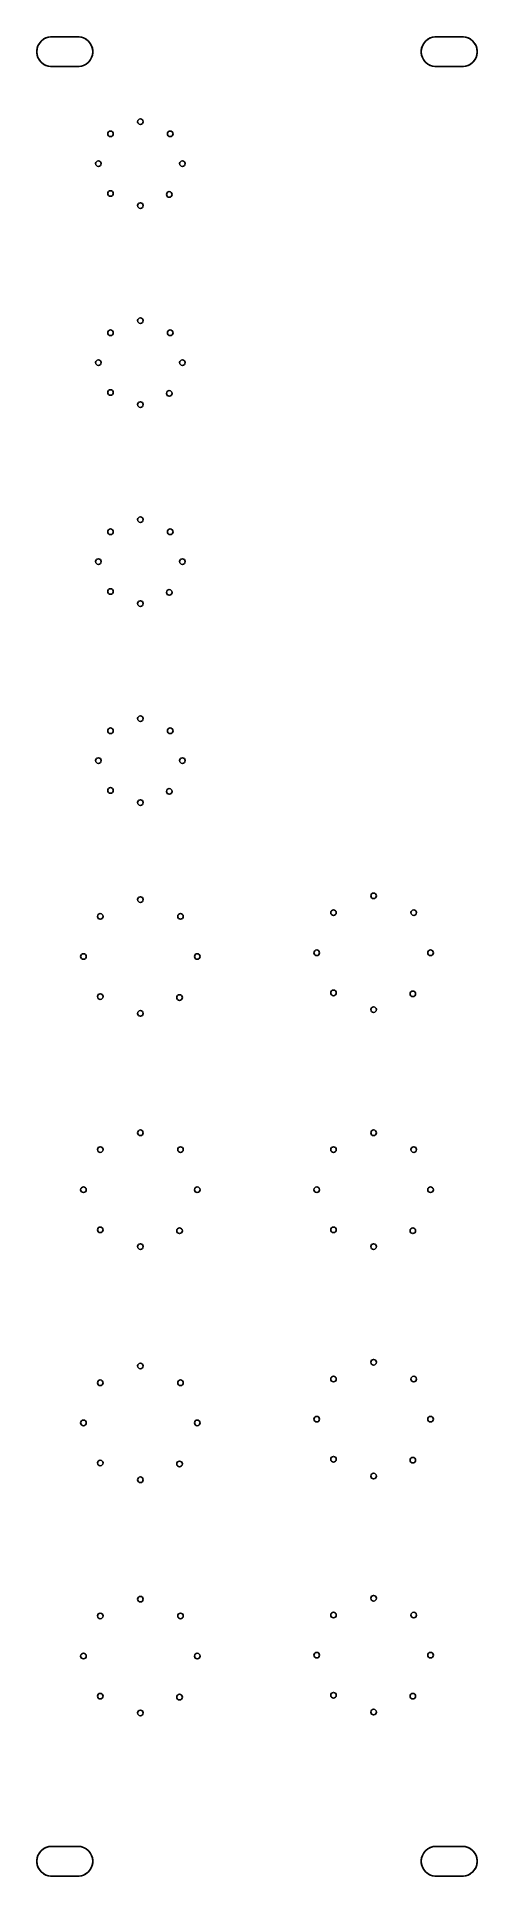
# Model space of a CAD drawing. Extents: x 2.66 to 4.52, y -10.09 to -2.32.
import ezdxf

# ---------------------------------------------------------------- set-up
doc = ezdxf.new("R2010")
doc.units = 0
doc.header["$MEASUREMENT"] = 0
doc.layers.add('BLACK', color=7, linetype='CONTINUOUS')

msp = doc.modelspace()

# ---------------------------------------------------------------- linework, layer by layer
at = {"layer": 'BLACK', "linetype": 'CONTINUOUS'}
for p, q in [((2.6876, -2.3321), (2.6964, -2.3276)), ((2.6964, -2.3276), (2.7058, -2.3246)), ((2.7058, -2.3246), (2.7155, -2.323)), ((2.7155, -2.323), (2.7205, -2.3228)), ((2.7205, -2.3228), (2.8307, -2.3228)), ((2.8307, -2.3228), (2.7205, -2.3228)), ((2.8307, -2.3228), (2.8357, -2.323)), ((2.8357, -2.323), (2.8454, -2.3246)), ((2.8454, -2.3246), (2.8548, -2.3276)), ((2.8548, -2.3276), (2.8636, -2.3321)), ((4.3096, -2.3321), (4.3184, -2.3276)), ((4.3184, -2.3276), (4.3278, -2.3246)), ((4.3278, -2.3246), (4.3376, -2.323)), ((4.3376, -2.323), (4.3425, -2.3228)), ((4.3425, -2.3228), (4.4528, -2.3228)), ((4.4528, -2.3228), (4.3425, -2.3228)), ((4.4528, -2.3228), (4.4577, -2.323)), ((4.4577, -2.323), (4.4675, -2.3246)), ((4.4675, -2.3246), (4.4769, -2.3276)), ((4.4769, -2.3276), (4.4857, -2.3321)), ((2.6577, -2.3809), (2.6592, -2.3711)), ((2.6577, -2.3908), (2.6577, -2.3809)), ((2.6592, -2.4005), (2.6577, -2.3908)), ((2.6592, -2.3711), (2.6623, -2.3617)), ((2.6623, -2.4099), (2.6592, -2.4005)), ((2.6623, -2.3617), (2.6668, -2.3529)), ((2.6668, -2.3529), (2.6726, -2.3449)), ((2.6726, -2.3449), (2.6796, -2.3379)), ((2.6796, -2.3379), (2.6876, -2.3321)), ((2.8636, -2.3321), (2.8716, -2.3379)), ((2.8716, -2.3379), (2.8786, -2.3449)), ((2.8786, -2.3449), (2.8844, -2.3529)), ((2.8844, -2.3529), (2.8889, -2.3617)), ((2.8889, -2.3617), (2.892, -2.3711)), ((2.892, -2.4005), (2.8889, -2.4099)), ((2.892, -2.3711), (2.8935, -2.3809)), ((2.8935, -2.3908), (2.892, -2.4005)), ((2.8935, -2.3809), (2.8935, -2.3908)), ((4.2797, -2.3809), (4.2813, -2.3711)), ((4.2797, -2.3908), (4.2797, -2.3809)), ((4.2813, -2.4005), (4.2797, -2.3908)), ((4.2813, -2.3711), (4.2843, -2.3617)), ((4.2843, -2.4099), (4.2813, -2.4005)), ((4.2843, -2.3617), (4.2888, -2.3529)), ((4.2888, -2.3529), (4.2946, -2.3449)), ((4.2946, -2.3449), (4.3016, -2.3379)), ((4.3016, -2.3379), (4.3096, -2.3321)), ((4.4857, -2.3321), (4.4937, -2.3379)), ((4.4937, -2.3379), (4.5007, -2.3449)), ((4.5007, -2.3449), (4.5065, -2.3529)), ((4.5065, -2.3529), (4.511, -2.3617)), ((4.511, -2.3617), (4.514, -2.3711)), ((4.514, -2.4005), (4.511, -2.4099)), ((4.514, -2.3711), (4.5156, -2.3809)), ((4.5156, -2.3908), (4.514, -2.4005)), ((4.5156, -2.3809), (4.5156, -2.3908)), ((2.6668, -2.4187), (2.6623, -2.4099)), ((2.6726, -2.4267), (2.6668, -2.4187)), ((2.6796, -2.4337), (2.6726, -2.4267)), ((2.6876, -2.4395), (2.6796, -2.4337)), ((2.6964, -2.444), (2.6876, -2.4395)), ((2.7058, -2.4471), (2.6964, -2.444)), ((2.7155, -2.4486), (2.7058, -2.4471)), ((2.7205, -2.4488), (2.7155, -2.4486)), ((2.8307, -2.4488), (2.7205, -2.4488)), ((2.7205, -2.4488), (2.8307, -2.4488)), ((2.8357, -2.4486), (2.8307, -2.4488)), ((2.8454, -2.4471), (2.8357, -2.4486)), ((2.8548, -2.444), (2.8454, -2.4471)), ((2.8636, -2.4395), (2.8548, -2.444)), ((2.8716, -2.4337), (2.8636, -2.4395)), ((2.8786, -2.4267), (2.8716, -2.4337)), ((2.8844, -2.4187), (2.8786, -2.4267)), ((2.8889, -2.4099), (2.8844, -2.4187)), ((4.2888, -2.4187), (4.2843, -2.4099)), ((4.2946, -2.4267), (4.2888, -2.4187)), ((4.3016, -2.4337), (4.2946, -2.4267)), ((4.3096, -2.4395), (4.3016, -2.4337)), ((4.3184, -2.444), (4.3096, -2.4395)), ((4.3278, -2.4471), (4.3184, -2.444)), ((4.3376, -2.4486), (4.3278, -2.4471)), ((4.3425, -2.4488), (4.3376, -2.4486)), ((4.4528, -2.4488), (4.3425, -2.4488)), ((4.3425, -2.4488), (4.4528, -2.4488)), ((4.4577, -2.4486), (4.4528, -2.4488)), ((4.4675, -2.4471), (4.4577, -2.4486)), ((4.4769, -2.444), (4.4675, -2.4471)), ((4.4857, -2.4395), (4.4769, -2.444)), ((4.4937, -2.4337), (4.4857, -2.4395)), ((4.5007, -2.4267), (4.4937, -2.4337)), ((4.5065, -2.4187), (4.5007, -2.4267)), ((4.511, -2.4099), (4.5065, -2.4187)), ((2.6577, -10.0187), (2.6592, -10.0089)), ((2.6592, -10.0089), (2.6623, -9.9995)), ((2.6623, -9.9995), (2.6668, -9.9907)), ((2.6668, -9.9907), (2.6726, -9.9827)), ((2.6726, -9.9827), (2.6796, -9.9757)), ((2.6796, -9.9757), (2.6876, -9.9699)), ((2.6876, -9.9699), (2.6964, -9.9654)), ((2.6964, -9.9654), (2.7058, -9.9624)), ((2.7058, -9.9624), (2.7155, -9.9608)), ((2.7155, -9.9608), (2.7205, -9.9606)), ((2.7205, -9.9606), (2.8307, -9.9606)), ((2.8307, -9.9606), (2.7205, -9.9606)), ((2.8307, -9.9606), (2.8357, -9.9608)), ((2.8357, -9.9608), (2.8454, -9.9624)), ((2.8454, -9.9624), (2.8548, -9.9654)), ((2.8548, -9.9654), (2.8636, -9.9699)), ((2.8636, -9.9699), (2.8716, -9.9757)), ((2.8716, -9.9757), (2.8786, -9.9827)), ((2.8786, -9.9827), (2.8844, -9.9907)), ((2.8844, -9.9907), (2.8889, -9.9995)), ((2.8889, -9.9995), (2.892, -10.0089)), ((2.892, -10.0089), (2.8935, -10.0187)), ((4.2797, -10.0187), (4.2813, -10.0089)), ((4.2813, -10.0089), (4.2843, -9.9995)), ((4.2843, -9.9995), (4.2888, -9.9907)), ((4.2888, -9.9907), (4.2946, -9.9827)), ((4.2946, -9.9827), (4.3016, -9.9757)), ((4.3016, -9.9757), (4.3096, -9.9699)), ((4.3096, -9.9699), (4.3184, -9.9654)), ((4.3184, -9.9654), (4.3278, -9.9624)), ((4.3278, -9.9624), (4.3376, -9.9608)), ((4.3376, -9.9608), (4.3425, -9.9606)), ((4.3425, -9.9606), (4.4528, -9.9606)), ((4.4528, -9.9606), (4.3425, -9.9606)), ((4.4528, -9.9606), (4.4577, -9.9608)), ((4.4577, -9.9608), (4.4675, -9.9624)), ((4.4675, -9.9624), (4.4769, -9.9654)), ((4.4769, -9.9654), (4.4857, -9.9699)), ((4.4857, -9.9699), (4.4937, -9.9757)), ((4.4937, -9.9757), (4.5007, -9.9827)), ((4.5007, -9.9827), (4.5065, -9.9907)), ((4.5065, -9.9907), (4.511, -9.9995)), ((4.511, -9.9995), (4.514, -10.0089)), ((4.514, -10.0089), (4.5156, -10.0187)), ((2.6577, -10.0286), (2.6577, -10.0187)), ((2.6592, -10.0383), (2.6577, -10.0286)), ((2.6623, -10.0477), (2.6592, -10.0383)), ((2.6668, -10.0565), (2.6623, -10.0477)), ((2.6726, -10.0645), (2.6668, -10.0565)), ((2.6796, -10.0715), (2.6726, -10.0645)), ((2.6876, -10.0773), (2.6796, -10.0715)), ((2.6964, -10.0818), (2.6876, -10.0773)), ((2.7058, -10.0849), (2.6964, -10.0818)), ((2.7155, -10.0864), (2.7058, -10.0849)), ((2.7205, -10.0866), (2.7155, -10.0864)), ((2.8307, -10.0866), (2.7205, -10.0866)), ((2.7205, -10.0866), (2.8307, -10.0866)), ((2.8357, -10.0864), (2.8307, -10.0866)), ((2.8454, -10.0849), (2.8357, -10.0864)), ((2.8548, -10.0818), (2.8454, -10.0849)), ((2.8636, -10.0773), (2.8548, -10.0818)), ((2.8716, -10.0715), (2.8636, -10.0773)), ((2.8786, -10.0645), (2.8716, -10.0715)), ((2.8844, -10.0565), (2.8786, -10.0645)), ((2.8889, -10.0477), (2.8844, -10.0565)), ((2.892, -10.0383), (2.8889, -10.0477)), ((2.8935, -10.0286), (2.892, -10.0383)), ((2.8935, -10.0187), (2.8935, -10.0286)), ((4.2797, -10.0286), (4.2797, -10.0187)), ((4.2813, -10.0383), (4.2797, -10.0286)), ((4.2843, -10.0477), (4.2813, -10.0383)), ((4.2888, -10.0565), (4.2843, -10.0477)), ((4.2946, -10.0645), (4.2888, -10.0565)), ((4.3016, -10.0715), (4.2946, -10.0645)), ((4.3096, -10.0773), (4.3016, -10.0715)), ((4.3184, -10.0818), (4.3096, -10.0773)), ((4.3278, -10.0849), (4.3184, -10.0818)), ((4.3376, -10.0864), (4.3278, -10.0849)), ((4.3425, -10.0866), (4.3376, -10.0864)), ((4.4528, -10.0866), (4.3425, -10.0866)), ((4.3425, -10.0866), (4.4528, -10.0866)), ((4.4577, -10.0864), (4.4528, -10.0866)), ((4.4675, -10.0849), (4.4577, -10.0864)), ((4.4769, -10.0818), (4.4675, -10.0849)), ((4.4857, -10.0773), (4.4769, -10.0818)), ((4.4937, -10.0715), (4.4857, -10.0773)), ((4.5007, -10.0645), (4.4937, -10.0715)), ((4.5065, -10.0565), (4.5007, -10.0645)), ((4.511, -10.0477), (4.5065, -10.0565)), ((4.514, -10.0383), (4.511, -10.0477)), ((4.5156, -10.0286), (4.514, -10.0383)), ((4.5156, -10.0187), (4.5156, -10.0286))]:
    msp.add_line(p, q, dxfattribs=at)
at = {"layer": 'BLACK'}
for centre in [(3.0945, -2.6811), (3.0945, -2.6811), (2.9685, -2.7323), (2.9685, -2.7323), (3.2205, -2.7323), (3.2205, -2.7323), (2.9173, -2.8583), (2.9173, -2.8583), (3.2717, -2.8583), (3.2717, -2.8583), (2.9685, -2.9843), (2.9685, -2.9843), (3.0945, -3.0354), (3.0945, -3.0354), (3.2165, -2.9882), (3.2165, -2.9882), (2.9685, -3.5722), (2.9685, -3.5722), (3.0945, -3.521), (3.0945, -3.521), (3.2205, -3.5722), (3.2205, -3.5722), (2.9173, -3.6982), (2.9173, -3.6982), (3.2717, -3.6982), (3.2717, -3.6982), (2.9685, -3.8241), (2.9685, -3.8241), (3.0945, -3.8753), (3.0945, -3.8753), (3.2165, -3.8281), (3.2165, -3.8281), (2.9685, -4.4121), (2.9685, -4.4121), (3.0945, -4.3609), (3.0945, -4.3609), (3.2205, -4.4121), (3.2205, -4.4121), (2.9173, -4.5381), (2.9173, -4.5381), (3.2717, -4.5381), (3.2717, -4.5381), (2.9685, -4.664), (2.9685, -4.664), (3.2165, -4.668), (3.2165, -4.668), (3.0945, -4.7152), (3.0945, -4.7152), (3.0945, -5.2008), (3.0945, -5.2008), (2.9685, -5.252), (2.9685, -5.252), (3.2205, -5.252), (3.2205, -5.252), (2.9173, -5.378), (2.9173, -5.378), (3.2717, -5.378), (3.2717, -5.378), (2.9685, -5.5039), (2.9685, -5.5039), (3.2165, -5.5079), (3.2165, -5.5079), (3.0945, -5.5551), (3.0945, -5.5551), (3.0945, -5.9646), (3.0945, -5.9646), (4.0787, -5.9488), (4.0787, -5.9488), (2.9252, -6.0354), (2.9252, -6.0354), (3.2638, -6.0354), (3.2638, -6.0354), (3.9094, -6.0197), (3.9094, -6.0197), (4.248, -6.0197), (4.248, -6.0197), (2.8543, -6.2047), (2.8543, -6.2047), (3.3346, -6.2047), (3.3346, -6.2047), (3.8386, -6.189), (3.8386, -6.189), (4.3189, -6.189), (4.3189, -6.189), (2.9252, -6.374), (2.9252, -6.374), (3.2598, -6.378), (3.2598, -6.378), (3.9094, -6.3583), (3.9094, -6.3583), (4.2441, -6.3622), (4.2441, -6.3622), (3.0945, -6.4449), (3.0945, -6.4449), (4.0787, -6.4291), (4.0787, -6.4291), (3.0945, -6.9488), (3.0945, -6.9488), (4.0787, -6.9488), (4.0787, -6.9488), (2.9252, -7.0197), (2.9252, -7.0197), (3.2638, -7.0197), (3.2638, -7.0197), (3.9094, -7.0197), (3.9094, -7.0197), (4.248, -7.0197), (4.248, -7.0197), (2.8543, -7.189), (2.8543, -7.189), (3.3346, -7.189), (3.3346, -7.189), (3.8386, -7.189), (3.8386, -7.189), (4.3189, -7.189), (4.3189, -7.189), (2.9252, -7.3583), (2.9252, -7.3583), (3.2598, -7.3622), (3.2598, -7.3622), (3.9094, -7.3583), (3.9094, -7.3583), (4.2441, -7.3622), (4.2441, -7.3622), (3.0945, -7.4291), (3.0945, -7.4291), (4.0787, -7.4291), (4.0787, -7.4291), (4.0787, -7.9173), (4.0787, -7.9173), (2.9252, -8.0039), (2.9252, -8.0039), (3.0945, -7.9331), (3.0945, -7.9331), (3.2638, -8.0039), (3.2638, -8.0039), (3.9094, -7.9882), (3.9094, -7.9882), (4.248, -7.9882), (4.248, -7.9882), (3.8386, -8.1575), (3.8386, -8.1575), (4.3189, -8.1575), (4.3189, -8.1575), (2.8543, -8.1732), (2.8543, -8.1732), (3.3346, -8.1732), (3.3346, -8.1732), (2.9252, -8.3425), (2.9252, -8.3425), (3.2598, -8.3465), (3.2598, -8.3465), (3.9094, -8.3268), (3.9094, -8.3268), (4.2441, -8.3307), (4.2441, -8.3307), (3.0945, -8.4134), (3.0945, -8.4134), (4.0787, -8.3976), (4.0787, -8.3976), (3.0945, -8.9173), (3.0945, -8.9173), (4.0787, -8.9134), (4.0787, -8.9134), (2.9252, -8.9882), (2.9252, -8.9882), (3.2638, -8.9882), (3.2638, -8.9882), (3.9094, -8.9843), (3.9094, -8.9843), (4.248, -8.9843), (4.248, -8.9843), (2.8543, -9.1575), (2.8543, -9.1575), (3.3346, -9.1575), (3.3346, -9.1575), (3.8386, -9.1535), (3.8386, -9.1535), (4.3189, -9.1535), (4.3189, -9.1535), (2.9252, -9.3268), (2.9252, -9.3268), (3.9094, -9.3228), (3.9094, -9.3228), (4.2441, -9.3268), (4.2441, -9.3268), (3.0945, -9.3976), (3.0945, -9.3976), (3.2598, -9.3307), (3.2598, -9.3307), (4.0787, -9.3937), (4.0787, -9.3937)]:
    msp.add_circle(centre, 0.0118, dxfattribs=at)
for centre, start, end in [((2.7205, -2.3858), 90, 270), ((2.8307, -2.3858), -90, 90), ((4.3425, -2.3858), 90, 270), ((4.4528, -2.3858), 270, 450), ((2.7205, -10.0236), 90, 270), ((2.8307, -10.0236), -90, 90), ((4.3425, -10.0236), 90, 270), ((4.4528, -10.0236), 270, 450)]:
    msp.add_arc(centre, 0.063, start, end, dxfattribs=at)

doc.saveas('drawing.dxf')
